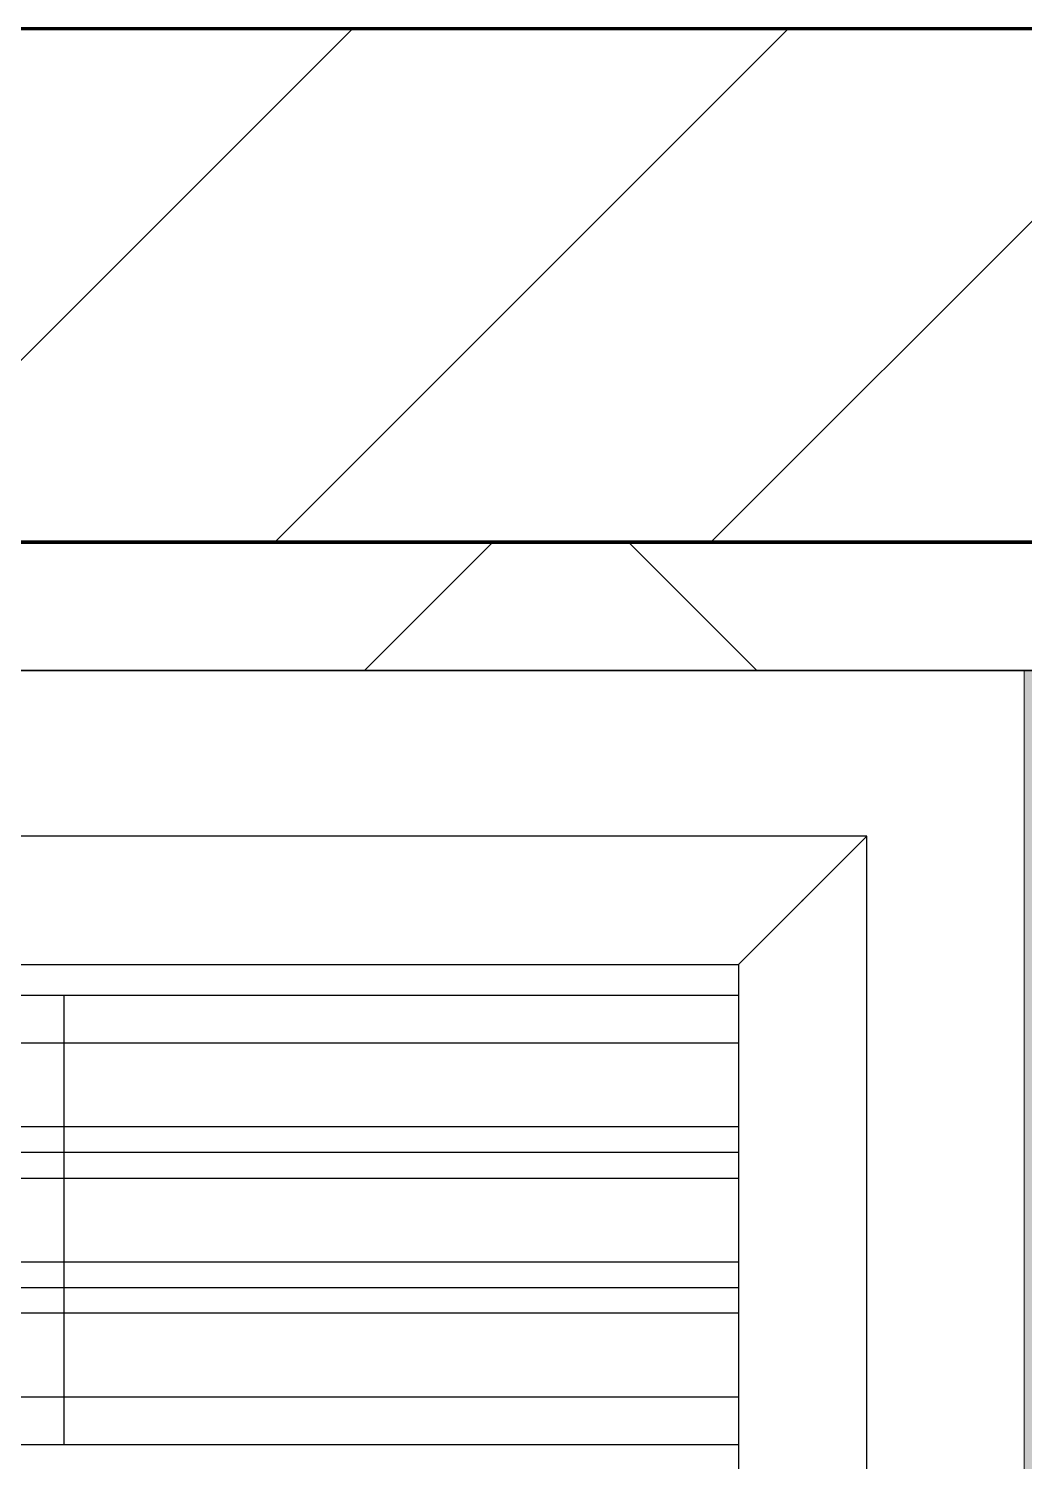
# Model space of a CAD drawing. Header units: millimetres. Extents: x -794334 to -714814, y -17806 to 22403.
# Drawn here: x -778095 to -777707, y 9586 to 10144 of the extents above; entities that cross this region are included whole.
import ezdxf
from ezdxf.xclip import XClip

# ---------------------------------------------------------------- set-up
doc = ezdxf.new("R2010")
doc.units = ezdxf.units.MM
doc.header["$XCLIPFRAME"] = 0
for name, color, linetype in [('000 - WIPEOUT', 250, 'Continuous'), ('001 - ASCESSORIES', 251, 'Continuous'), ('A04_TUBE SERIES', 2, 'Continuous'), ('A11_ALU.SOLID SHEET', 2, 'Continuous')]:
    doc.layers.add(name, color=color, linetype=linetype)
for name, color, linetype, lineweight in [('A-GENM', 1, 'Continuous', 9), ('A-GLAZ-CURT', 2, 'Continuous', 9), ('A-WALL', 5, 'Continuous', 35), ('A-WALL-FNSH', 2, 'Continuous', 35), ('A-WALL-PATT', 1, 'Continuous', 35)]:
    doc.layers.add(name, color=color, linetype=linetype, lineweight=lineweight)

# ---------------------------------------------------------------- blocks, each defined once
blk = doc.blocks.new('PPLS-PP19_Custom Tile Pattern - Custom Tile Pattern-V112-4252-01 ENLARGED CONCOURSE LEVEL - REFLECTED CEILING PLAN - SHEET 3')
at = {"layer": 'A-GLAZ-CURT'}
for p, q in [((-300, 0), (300, 0)), ((300, 0), (-300, 0)), ((195.99, 0), (213.31, 0)), ((213.31, 0), (195.99, 0)), ((230.06, 0), (300, 0)), ((-300, -50), (300, -50)), ((300, -50), (-300, -50))]:
    blk.add_line(p, q, dxfattribs=at)
for points, knots in [([(31.18, 0), (25.97, 0), (11.99, 0), (-16.92, 0), (-47.42, 0), (-65.77, 0), (-66.37, 0), (-66.38, 0)], [-4496.803627, -4496.803627, -4496.803627, -4496.803627, -4222.080604, -3745.412743, -2981.410125, -2542.574734, -2498.224237, -2498.224237, -2498.224237, -2498.224237]), ([(-36.78, 0), (-32.43, 0), (-19.22, 0), (8.83, 0), (43.36, 0), (70.92, 0), (82.12, 0), (83.66, 0)], [-6191.144455, -6191.144455, -6191.144455, -6191.144455, -5862.463379, -5340.621928, -4573.028122, -4094.177415, -3869.465285, -3869.465285, -3869.465285, -3869.465285]), ([(30.82, 0), (29.27, 0), (20.14, 0), (3.54, 0), (-16.58, 0), (-34.76, 0), (-36.04, 0)], [-10462.034656, -10462.034656, -10462.034656, -10462.034656, -10363.088938, -9884.23066, -9424.652049, -9182.880979, -9182.880979, -9182.880979, -9182.880979]), ([(-30.52, 0), (-27.11, 0), (-17.83, 0), (5.99, 0), (22.06, 0), (37.44, 0), (45.92, 0), (57.76, 0), (64.47, 0), (72.74, 0), (75.22, 0), (76.03, 0), (76.21, 0)], [-2323.618664, -2323.618664, -2323.618664, -2323.618664, -2142.497158, -1716.209403, -1206.526904, -1089.329421, -901.315459, -753.071572, -495.328968, -421.953223, -334.951786, -290.452333, -290.452333, -290.452333, -290.452333]), ([(40.22, 0), (35.23, 0), (24.1, 0), (2.64, 0), (-15.59, 0), (-24.89, 0), (-27.34, 0)], [-4066.332663, -4066.332663, -4066.332663, -4066.332663, -3766.694881, -3333.063701, -2994.501669, -2815.863947, -2815.863947, -2815.863947, -2815.863947]), ([(76.63, 0), (74.8, 0), (67.65, 0), (53.52, 0), (37, 0), (24.07, 0), (12.82, 0), (-2.9, 0), (-18.01, 0), (-25.33, 0), (-27.3, 0)], [-3095.572228, -3095.572228, -3095.572228, -3095.572228, -2950.589685, -2634.532728, -2313.748533, -2106.613311, -1925.670641, -1617.263037, -1290.787923, -1169.544137, -1169.544137, -1169.544137, -1169.544137]), ([(-26.65, 0), (-23.01, 0), (-13.67, 0), (8.61, 0), (15.02, 0), (22.91, 0), (31, 0), (36.29, 0), (39.94, 0), (40.43, 0)], [-3113.700791, -3113.700791, -3113.700791, -3113.700791, -2864.387349, -2439.246196, -2084.094819, -1956.422387, -1818.904206, -1645.594513, -1619.124411, -1619.124411, -1619.124411, -1619.124411]), ([(-15.19, 0), (-13.07, 0), (7.48, 0), (42.82, 0), (88.72, 0), (120.63, 0), (138.28, 0), (138.53, 0)], [-461.142613, -461.142613, -461.142613, -461.142613, -429.606584, -390.253598, -346.313304, -291.370682, -290.5735, -290.5735, -290.5735, -290.5735]), ([(40.57, 0), (39.04, 0), (30.78, 0), (12, 0), (3.08, 0), (-1.67, 0), (-2.25, 0)], [-312.354357, -312.354357, -312.354357, -312.354357, -307.516438, -285.83788, -246.234814, -234.646884, -234.646884, -234.646884, -234.646884]), ([(18.16, 0), (19.15, 0), (24.25, 0), (25.66, 0), (26.12, 0)], [-5700.113719, -5700.113719, -5700.113719, -5700.113719, -5554.232259, -5302.431367, -5302.431367, -5302.431367, -5302.431367]), ([(114.39, 0), (114.2, 0), (112.08, 0), (105.42, 0), (92.38, 0), (85.59, 0), (74.4, 0), (62.26, 0), (51.85, 0), (43.81, 0), (29.53, 0), (20.67, 0), (18.85, 0), (18.16, 0)], [-8148.58938, -8148.58938, -8148.58938, -8148.58938, -8105.191388, -7723.759874, -7531.75727, -7135.649961, -6924.452779, -6738.82075, -6548.303034, -6314.283804, -6135.05769, -5972.647715, -5832.674503, -5832.674503, -5832.674503, -5832.674503]), ([(27.44, 0), (27.9, 0), (29.54, 0), (38.07, 0), (53.39, 0), (71.67, 0), (84.83, 0), (86.01, 0), (92.51, 0), (94.33, 0)], [-5037.309798, -5037.309798, -5037.309798, -5037.309798, -4887.603822, -4705.298446, -4353.683244, -3960.84581, -3759.045785, -3336.541051, -2783.776468, -2783.776468, -2783.776468, -2783.776468]), ([(27.89, 0), (29.09, 0), (33.4, 0), (48.37, 0), (71.92, 0), (100.57, 0), (116.36, 0), (128.63, 0), (128.95, 0)], [-147.777612, -147.777612, -147.777612, -147.777612, -135.792042, -118.513713, -97.899267, -63.759246, -39.050993, -35.895543, -35.895543, -35.895543, -35.895543]), ([(53.18, 0), (53.06, 0), (52.22, 0), (44.99, 0), (36.46, 0), (30.82, 0)], [-622.740158, -622.740158, -622.740158, -622.740158, -566.066452, -360.610861, 0, 0, 0, 0]), ([(136.44, 0), (121.66, 0), (86.93, 0), (51.16, 0), (31.18, 0)], [-106.750556, -106.750556, -106.750556, -106.750556, -59.610984, 0, 0, 0, 0]), ([(168.37, 0), (167.68, 0), (162.47, 0), (147.02, 0), (109.77, 0), (76.86, 0), (57.82, 0), (46.51, 0), (41.18, 0), (36.02, 0), (35.54, 0), (35.54, 0)], [-543.375029, -543.375029, -543.375029, -543.375029, -530.793311, -458.593899, -401.860199, -357.622665, -341.267687, -334.000314, -326.15566, -319.318397, -317.489778, -317.489778, -317.489778, -317.489778]), ([(36.29, 0), (37.77, 0), (48.82, 0), (64.79, 0), (95.91, 0), (124.45, 0), (132.42, 0), (134.6, 0)], [-314.598523, -314.598523, -314.598523, -314.598523, -305.899624, -287.17622, -249.500363, -194.761443, -152.241002, -152.241002, -152.241002, -152.241002]), ([(70.61, 0), (66.16, 0), (55.8, 0), (45.25, 0), (40.99, 0), (40.57, 0)], [-4647.237329, -4647.237329, -4647.237329, -4647.237329, -4326.416877, -4098.545751, -4073.417326, -4073.417326, -4073.417326, -4073.417326]), ([(40.58, 0), (43.8, 0), (51.61, 0), (58.74, 0), (61.34, 0), (61.45, 0)], [-1616.475168, -1616.475168, -1616.475168, -1616.475168, -1443.202566, -1228.752106, -1120.932285, -1120.932285, -1120.932285, -1120.932285]), ([(103.09, 0), (101.08, 0), (86.31, 0), (65.15, 0), (46.53, 0), (41.05, 0)], [-375.435014, -375.435014, -375.435014, -375.435014, -369.147452, -330.153101, -312.862512, -312.862512, -312.862512, -312.862512]), ([(61.47, 0), (61.47, 0), (61.21, 0), (54.61, 0), (53.71, 0), (53.56, 0)], [-1113.311073, -1113.311073, -1113.311073, -1113.311073, -1096.402191, -891.204116, -747.28819, -747.28819, -747.28819, -747.28819]), ([(76.22, 0), (75.58, 0), (73.64, 0), (71.05, 0), (70.61, 0)], [-193.634889, -193.634889, -193.634889, -193.634889, -31.537676, 0, 0, 0, 0]), ([(94.4, 0), (94.4, 0), (94.64, 0), (99.11, 0), (108.97, 0), (120.79, 0), (139.94, 0), (158.53, 0), (171.52, 0), (176.34, 0)], [-2348.345796, -2348.345796, -2348.345796, -2348.345796, -2310.419338, -2233.599744, -2052.234781, -1843.028543, -1530.39897, -1095.004608, -798.658106, -798.658106, -798.658106, -798.658106]), ([(129.02, 0), (129.02, 0), (124.41, 0), (122.35, 0), (114.96, 0), (108.04, 0), (103.09, 0)], [-35.386604, -35.386604, -35.386604, -35.386604, -31.430235, -22.807238, -15.488593, 0, 0, 0, 0]), ([(157.9, 0), (156.77, 0), (151.67, 0), (143.29, 0), (134.04, 0), (126.24, 0), (118.6, 0), (114.23, 0), (111.98, 0), (105.66, 0), (105.23, 0), (105.23, 0)], [-10292.955006, -10292.955006, -10292.955006, -10292.955006, -10098.273015, -9847.788484, -9677.714971, -9567.007022, -9453.21225, -9220.200448, -9012.77275, -8966.157302, -8929.495943, -8929.495943, -8929.495943, -8929.495943]), ([(105.26, 0), (105.52, 0), (111.01, 0), (112.65, 0), (113.59, 0)], [-8920.561005, -8920.561005, -8920.561005, -8920.561005, -8814.835624, -8577.462505, -8577.462505, -8577.462505, -8577.462505]), ([(128.58, 0), (128.8, 0), (130.16, 0), (139.26, 0), (152.67, 0), (161.24, 0), (162.19, 0), (162.75, 0)], [-633.326174, -633.326174, -633.326174, -633.326174, -627.736123, -618.981161, -602.094757, -592.980799, -581.414464, -581.414464, -581.414464, -581.414464]), ([(137.1, 0), (136, 0), (133.64, 0), (129.87, 0), (129.11, 0)], [-670.405967, -670.405967, -670.405967, -670.405967, -651.020627, -640.742133, -640.742133, -640.742133, -640.742133]), ([(193.8, 0), (193.33, 0), (190.11, 0), (183.13, 0), (171, 0), (161.95, 0), (161.28, 0), (158.35, 0), (157.85, 0), (157.77, 0)], [-11665.349007, -11665.349007, -11665.349007, -11665.349007, -11565.880756, -11105.624034, -10839.086983, -10768.332124, -10666.779182, -10580.760289, -10550.278881, -10550.278881, -10550.278881, -10550.278881]), ([(176.34, 0), (173.89, 0), (167.59, 0), (159.34, 0), (158.33, 0), (158.3, 0)], [-152.86759, -152.86759, -152.86759, -152.86759, -143.776725, -129.632772, -123.352749, -123.352749, -123.352749, -123.352749]), ([(159.07, 0), (159.13, 0), (160.84, 0), (165.21, 0), (171.67, 0), (175.77, 0), (176.33, 0)], [-115.643202, -115.643202, -115.643202, -115.643202, -114.681583, -87.660824, -65.295536, -61.878582, -61.878582, -61.878582, -61.878582]), ([(162.75, 0), (165.4, 0), (170.91, 0), (172.61, 0), (172.61, 0)], [-111.264224, -111.264224, -111.264224, -111.264224, -56.742688, -19.085662, -19.085662, -19.085662, -19.085662]), ([(247.1, 0), (246.76, 0), (245.04, 0), (238.34, 0), (226.56, 0), (221.1, 0), (200.27, 0), (182.99, 0), (174.27, 0), (169.67, 0), (168.99, 0)], [-9649.085549, -9649.085549, -9649.085549, -9649.085549, -9581.591397, -9406.094246, -9221.510254, -9016.44624, -8717.832359, -8253.978395, -8152.463617, -8069.855175, -8069.855175, -8069.855175, -8069.855175]), ([(215.22, 0), (214.62, 0), (210.55, 0), (203.98, 0), (187.54, 0), (175.3, 0), (169.49, 0)], [-203.825446, -203.825446, -203.825446, -203.825446, -198.527383, -184.406837, -162.427601, -142.916156, -142.916156, -142.916156, -142.916156]), ([(171.51, 0), (176.48, 0), (193.23, 0), (201.73, 0), (208.81, 0), (213.9, 0), (241.96, 0), (266.73, 0), (281.71, 0), (291.71, 0), (296.52, 0), (297.86, 0), (298.09, 0)], [-7971.819559, -7971.819559, -7971.819559, -7971.819559, -7784.112253, -7606.717214, -7289.299508, -7042.621073, -6582.165592, -6068.460911, -5766.029927, -5566.724884, -5280.360606, -5199.253518, -5199.253518, -5199.253518, -5199.253518]), ([(176.43, 0), (179.75, 0), (187.25, 0), (208.82, 0), (219.42, 0), (230.06, 0)], [-61.676374, -61.676374, -61.676374, -61.676374, -41.623857, -24.459831, 0, 0, 0, 0]), ([(176.5, 0), (180.81, 0), (188.26, 0), (193.62, 0), (194.69, 0), (194.79, 0)], [-795.364705, -795.364705, -795.364705, -795.364705, -529.74427, -295.064701, -265.121568, -265.121568, -265.121568, -265.121568]), ([(176.6, 0), (180.71, 0), (189.44, 0), (201.08, 0), (207.47, 0), (213.96, 0), (215.11, 0)], [-250.678746, -250.678746, -250.678746, -250.678746, -237.955587, -223.92608, -215.862851, -208.75215, -208.75215, -208.75215, -208.75215]), ([(300, 0), (286.53, 0), (254.22, 0), (210.58, 0), (186.51, 0), (177.41, 0)], [-285.253232, -285.253232, -285.253232, -285.253232, -244.693688, -187.987675, -154.190936, -154.190936, -154.190936, -154.190936]), ([(300, 0), (288.22, 0), (262, 0), (230.43, 0), (219.94, 0), (219.02, 0)], [-12528.858583, -12528.858583, -12528.858583, -12528.858583, -11905.454923, -11162.864862, -10856.732305, -10856.732305, -10856.732305, -10856.732305]), ([(219.9, 0), (220.86, 0), (227.84, 0), (242.06, 0), (246.54, 0), (246.96, 0)], [-10670.940496, -10670.940496, -10670.940496, -10670.940496, -10511.382485, -9925.173265, -9834.877357, -9834.877357, -9834.877357, -9834.877357]), ([(284.76, 0), (284.76, 0), (285.09, 0), (287.47, 0), (293.59, 0), (297.76, 0), (300, 0)], [-4110.630118, -4110.630118, -4110.630118, -4110.630118, -4053.389046, -3959.664717, -3862.421465, -3746.95702, -3746.95702, -3746.95702, -3746.95702]), ([(297.38, 0), (295.84, 0), (291.62, 0), (285.38, 0), (284.87, 0)], [-4803.172655, -4803.172655, -4803.172655, -4803.172655, -4358.271401, -4143.037883, -4143.037883, -4143.037883, -4143.037883])]:
    blk.add_open_spline(points, degree=3, knots=knots, dxfattribs=at)
for points in [[(24.49, 0), (25.23, 0), (25.72, 0), (26.04, 0)], [(80.35, 0), (79.57, 0), (78.27, 0), (76.63, 0)], [(84.06, 0), (83.48, 0), (82.41, 0), (81.72, 0)], [(168.74, 0), (168.74, 0), (169.81, 0), (171.51, 0)], [(172.07, 0), (173.49, 0), (174.91, 0), (176.33, 0)], [(195.11, 0), (194.91, 0), (194.44, 0), (193.8, 0)]]:
    blk.add_open_spline(points, degree=3, dxfattribs=at)
blk = doc.blocks.new('PPLS-PP19_Custom Tile Pattern - Custom Tile Pattern-V113-4252-01 ENLARGED CONCOURSE LEVEL - REFLECTED CEILING PLAN - SHEET 3')
at = {"layer": 'A-GLAZ-CURT'}
for p, q in [((-300, 0), (300, 0)), ((300, 0), (-300, 0)), ((-293.07, 0), (-287.94, 0)), ((-287.94, 0), (-293.07, 0)), ((-287, 0), (-275.75, 0)), ((-275.75, 0), (-287, 0)), ((-222.32, 0), (-205, 0)), ((-205, 0), (-222.32, 0)), ((-300, -50), (300, -50)), ((300, -50), (-300, -50))]:
    blk.add_line(p, q, dxfattribs=at)
at = {"layer": 'A-GLAZ-CURT', "flags": 128}
for points in [[(-300, 0), (-291.56, 0), (-283.3, 0), (-275.2, 0), (-267.26, 0), (-259.45, 0), (-251.77, 0), (-244.2, 0), (-236.74, 0), (-229.36, 0), (-222.06, 0), (-214.83, 0), (-207.71, 0), (-200.76, 0), (-194.02, 0), (-187.54, 0), (-181.38, 0)], [(-184.81, 0), (-190.44, 0), (-196.37, 0), (-202.58, 0), (-209.04, 0), (-215.73, 0), (-222.63, 0), (-229.72, 0), (-236.97, 0), (-244.39, 0), (-251.96, 0), (-259.67, 0), (-267.51, 0), (-275.48, 0), (-283.55, 0), (-291.73, 0), (-300, 0)]]:
    blk.add_lwpolyline(points, dxfattribs=at)
at = {"layer": 'A-GLAZ-CURT'}
for points in [[(-300, 0), (-295.94, 0), (-291.91, 0), (-287.91, 0)], [(-289.02, 0), (-292.64, 0), (-296.31, 0), (-300, 0)]]:
    blk.add_open_spline(points, degree=3, dxfattribs=at)
for points, knots in [([(-152.67, 0), (-171.19, 0), (-210.79, 0), (-259.1, 0), (-286.49, 0), (-287.91, 0)], [-16636.165947, -16636.165947, -16636.165947, -16636.165947, -15131.813646, -13729.592194, -13653.617175, -13653.617175, -13653.617175, -13653.617175]), ([(-287.63, 0), (-276.6, 0), (-233.39, 0), (-189.34, 0), (-159.63, 0), (-152.14, 0)], [-5101.330845, -5101.330845, -5101.330845, -5101.330845, -4502.809032, -2700.551212, -2029.435606, -2029.435606, -2029.435606, -2029.435606]), ([(-137.88, 0), (-140.56, 0), (-147.66, 0), (-147.69, 0), (-158.72, 0), (-174.02, 0), (-185.59, 0), (-209.77, 0), (-232.01, 0), (-255.22, 0), (-262.59, 0), (-264.9, 0), (-265.4, 0)], [-3187.727384, -3187.727384, -3187.727384, -3187.727384, -2919.378265, -2477.344047, -2237.412286, -2029.680487, -1755.085331, -1400.429864, -858.079193, -543.655514, -208.940337, 0, 0, 0, 0]), ([(-258.6, 0), (-257.91, 0), (-254.26, 0), (-241.25, 0), (-225.99, 0), (-213.1, 0), (-200.2, 0), (-185.8, 0), (-171.77, 0), (-158.7, 0), (-157.22, 0)], [-5722.54675, -5722.54675, -5722.54675, -5722.54675, -5657.471696, -5413.335975, -5017.494783, -4832.723979, -4666.091899, -4349.945572, -4000.813434, -3840.635403, -3840.635403, -3840.635403, -3840.635403]), ([(-133.82, 0), (-135.51, 0), (-137.8, 0), (-149.31, 0), (-162.01, 0), (-177.91, 0), (-199.46, 0), (-216.65, 0), (-231.26, 0), (-233.46, 0), (-234, 0)], [-2731.647847, -2731.647847, -2731.647847, -2731.647847, -2418.507304, -2308.929706, -2113.765672, -1763.376603, -1422.553702, -978.033455, -846.069444, -682.911962, -682.911962, -682.911962, -682.911962]), ([(-233.49, 0), (-233.44, 0), (-232.38, 0), (-230.74, 0), (-225.3, 0), (-223.63, 0)], [-455.274641, -455.274641, -455.274641, -455.274641, -440.605512, -119.536984, 0, 0, 0, 0]), ([(-223.63, 0), (-219.39, 0), (-206.17, 0), (-188.58, 0), (-169.02, 0), (-157.93, 0), (-152.01, 0)], [-5463.295695, -5463.295695, -5463.295695, -5463.295695, -5161.076232, -4739.070012, -4465.409639, -4149.119819, -4149.119819, -4149.119819, -4149.119819])]:
    blk.add_open_spline(points, degree=3, knots=knots, dxfattribs=at)
blk = doc.blocks.new('Curved Concourse Ceiling5 - Curved Concourse Ceiling-12515229-4252-01 ENLARGED CONCOURSE LEVEL - REFLECTED CEILING PLAN - SHEET 3')
at = {"layer": 'A-GENM'}
h = blk.add_hatch(color=256, dxfattribs=at)
h.paths.add_polyline_path([(-768763.28, 4129.03), (-768657.49, 4129.04), (-768657.5, 9894.02), (-777707.49, 9894.02), (-777707.42, 4129.03), (-769849.31, 4129.03)])
h.paths.add_polyline_path([(-768857.49, 4329.03), (-777507.49, 4329.03), (-777507.49, 9694.03), (-768857.49, 9694.03), (-768857.49, 4419.87)])
for p, q in [((-768657.49, 9894.03), (-777707.49, 9894.03)), ((-768657.49, 9894.03), (-777707.49, 9894.03)), ((-777707.49, 9894.02), (-777707.49, 4129.03)), ((-777707.49, 9894.02), (-777707.49, 4129.03))]:
    blk.add_line(p, q, dxfattribs=at)
blk = doc.blocks.new('*U1029')
at = {"layer": 'A-GENM'}
blk.add_blockref('Curved Concourse Ceiling5 - Curved Concourse Ceiling-12515229-4252-01 ENLARGED CONCOURSE LEVEL - REFLECTED CEILING PLAN - SHEET 3', (778882.37, -3579.02), dxfattribs=at)
at = {"layer": 'A-GLAZ-CURT', "rotation": 180}
for name, p in [('PPLS-PP19_Custom Tile Pattern - Custom Tile Pattern-V113-4252-01 ENLARGED CONCOURSE LEVEL - REFLECTED CEILING PLAN - SHEET 3', (600, 6315)), ('PPLS-PP19_Custom Tile Pattern - Custom Tile Pattern-V112-4252-01 ENLARGED CONCOURSE LEVEL - REFLECTED CEILING PLAN - SHEET 3', (1200, 6315))]:
    blk.add_blockref(name, p, dxfattribs=at)
blk = doc.blocks.new('*U1050')
at = {"layer": '001 - ASCESSORIES', "color": 0, "linetype": 'ByBlock'}
blk.add_lwpolyline([(800, 87.5), (-800, 87.5), (-800, -87.5), (800, -87.5)], close=True, dxfattribs=at)
at = {"layer": '001 - ASCESSORIES', "linetype": 'ByBlock'}
for points in [[(-781.5, 69), (781.5, 69), (781.5, -69), (-781.5, -69)], [(781.5, 36.33), (-781.5, 36.33), (-781.5, 16.33), (781.5, 16.33)], [(-781.5, -16.33), (781.5, -16.33), (781.5, -36.33), (-781.5, -36.33)]]:
    blk.add_lwpolyline(points, close=True, dxfattribs=at)
for points in [[(781.5, 26.33), (-781.5, 26.33)], [(-781.5, -26.33), (781.5, -26.33)]]:
    blk.add_lwpolyline(points, dxfattribs=at)
blk = doc.blocks.new('*U1630')
blk.add_lwpolyline([(-4139.52, 6315), (-75674.95, 6315), (-75674.95, 550), (-4139.52, 550)], close=True)
blk.add_blockref('*U1050', (-33900, 6101))
blk = doc.blocks.new('*U1527')
blk.add_attdef('EXTR.OVL-LENGTH_', (-25, -59.09), '', height=5)
blk.add_wipeout([(-25, 25), (25, -25), (25, 4675), (-25, 4625)]).dxf.layer = '000 - WIPEOUT'
at = {"layer": 'A04_TUBE SERIES', "color": 0}
blk.add_lwpolyline([(-25, 25), (25, -25), (25, 4675), (-25, 4625)], close=True, dxfattribs=at)
blk = doc.blocks.new('*U1528')
blk.add_attdef('EXTR.OVL-LENGTH_', (-25, -59.09), '', height=5)
blk.add_wipeout([(-25, 25), (25, -25), (25, 5200), (-25, 5150)]).dxf.layer = '000 - WIPEOUT'
blk.add_point((0, 0))
at = {"layer": 'A04_TUBE SERIES', "color": 0}
blk.add_lwpolyline([(-25, 25), (25, -25), (25, 5200), (-25, 5150)], close=True, dxfattribs=at)
blk = doc.blocks.new('A$Cb9d11952')
at = {"layer": 'A04_TUBE SERIES', "color": 2}
blk.add_blockref('*U1527', (6787.5, 25), dxfattribs=at)
at = {"layer": 'A04_TUBE SERIES', "color": 2, "rotation": 90}
blk.add_blockref('*U1528', (6787.5, 4675), dxfattribs=at)
blk = doc.blocks.new('*U1624')
at = {"layer": '001 - ASCESSORIES', "color": 0, "linetype": 'ByBlock'}
blk.add_lwpolyline([(800, 87.5), (-800, 87.5), (-800, -87.5), (800, -87.5)], close=True, dxfattribs=at)
blk = doc.blocks.new('*U1629')
at = {"layer": 'A11_ALU.SOLID SHEET'}
blk.add_blockref('A$Cb9d11952', (-39900, 1550.5), dxfattribs=at)
blk.add_blockref('*U1624', (-34200, 6101))

msp = doc.modelspace()

# ---------------------------------------------------------------- block references
at = {"layer": 'A11_ALU.SOLID SHEET'}
ref = msp.add_blockref('*U1630', (-744681.24, 3579.02), dxfattribs=at)
XClip(ref).set_block_clipping_path([(-45802.4668593339, -9620.0029952967), (23702.8690583039, 10334.9999958097)])

# ---------------------------------------------------------------- next in the draw order: hatches: boundary and pattern name
at = {"layer": 'A-WALL-PATT', "lineweight": 9}
h = msp.add_hatch(dxfattribs=at)
h.set_pattern_fill('FP_2', color=256, style=0, pattern_type=2)
h.set_pattern_definition([(45, (0, 0), (-84.852814, 84.852814), [])])
h.paths.add_polyline_path([(-745742.17, 9944.02), (-745742.17, 10144.02), (-783082.17, 10144.02), (-783082.17, 9944.02), (-747042.87, 9944.02)])
h = msp.add_hatch(dxfattribs=at)
h.set_pattern_fill('FP_5', color=256, style=0, pattern_type=2)
h.set_pattern_definition([(45, (0, 0), (-212.13203, 212.13203), []), (135, (0, 0), (-212.13203, -212.13203), [])])
h.paths.add_polyline_path([(-748821.9, 9894.02), (-748821.9, 9944.02), (-783057.37, 9944.02), (-783057.37, 9894.02), (-749214.91, 9894.02)])

# ---------------------------------------------------------------- next in the draw order: linework, layer by layer
at = {"layer": 'A-WALL', "color": 7, "lineweight": 70}
for p, q in [((-783082.17, 10144.02), (-745742.17, 10144.02)), ((-783057.37, 9944.02), (-748821.9, 9944.02)), ((-748821.9, 9944.02), (-783057.37, 9944.02))]:
    msp.add_line(p, q, dxfattribs=at)
at = {"layer": 'A-WALL-FNSH', "color": 250}
msp.add_line((-748821.9, 9894.02), (-783057.37, 9894.02), dxfattribs=at)

# ---------------------------------------------------------------- next in the draw order: block references
msp.add_blockref('*U1029', (-778882.37, 3579.02))

# ---------------------------------------------------------------- next in the draw order: block references
ref = msp.add_blockref('*U1629', (-744681.24, 3579.02))
XClip(ref).set_block_clipping_path([(-45802.4668593339, -9620.0029952967), (23702.8690583039, 10334.9999958097)])

doc.saveas('drawing.dxf')
